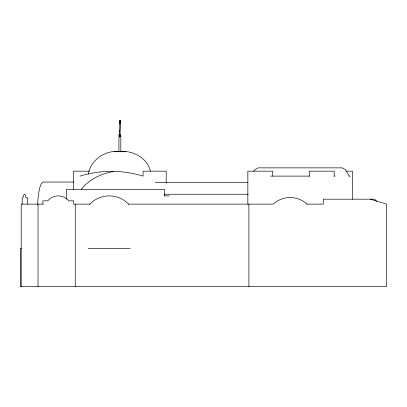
<?xml version="1.0" encoding="UTF-8"?>
<svg xmlns="http://www.w3.org/2000/svg" width="407" height="407" viewBox="0 0 407 407"><rect width="100%" height="100%" fill="white"/><g stroke="black" fill="none" stroke-linecap="round" stroke-linejoin="round"><path stroke-width="0.61" d="M37.612 204.131L38.339 195.319L39.591 188.227L41.224 183.633L43.061 182.041L73.728 182.041M88.294 174.298C90.547 160.043 104.721 150.417 118.758 151.384M253.805 171.5L254.996 169.531L258.109 167.867L342.185 167.867L345.299 169.531L349.272 176.109M81.268 189.296C89.321 179.324 101.14 173.514 113.655 171.54M79.996 176.109C100.463 169.785 122.593 169.785 143.055 176.109L143.055 171.164L166.198 171.164L166.198 183.043M114.087 151.831L120.36 151.384L122.293 151.831L118.391 151.384M89.586 171.164L73.53 171.164L73.53 189.545M346.159 171.164L352.447 171.164L352.447 199.186M270.487 176.109L309.813 176.109M333.832 176.109L335.098 176.109M348.947 176.109L350.203 176.109M155.332 182.57L247.965 182.57M164.133 194.241L248.199 194.241M164.24 195.889L169.246 195.889M43.244 204.131L21.205 204.131L21.205 286.548M90.349 204.131L73.611 204.131L73.611 200.834L68.763 200.834A14.082 13.813 -90 0 0 47.741 200.834L42.893 200.834L42.893 204.131M128.23 204.131L273.148 204.131A26.012 25.519 -90 0 1 307.102 204.131M306.639 204.131L323.27 204.131L323.27 199.186L374.735 199.186L376.684 201.429M21.576 248.636L20.35 248.636L20.35 286.548L386.65 286.548L386.65 204.131L370.36 199.186M88.192 248.636L130.23 248.636M120.965 151.384C133.684 150.661 147.482 158.364 150.473 171.281M125.636 151.831L120.823 151.384L120.823 136.966L120.645 134.697L120.192 136.66L120.075 130.321L120.62 120.452L120.065 123.779L119.948 120.803L119.841 123.265L119.236 120.569L119.271 121.612A7.504 1.46 90 0 0 119.444 123.896L119.806 125.849L119.836 131.283L119.683 130.596L119.577 137.139L119.129 134.325L118.986 134.793L118.905 151.384M334.172 176.109L334.172 171.164L309.289 171.164L309.289 176.109M272.731 176.109L272.731 171.164L247.848 171.164L247.848 204.131M248.891 204.131L248.891 286.548M164.438 195.889L164.438 189.296L66.478 189.296L66.478 199.186M75.259 204.131L75.259 286.548M38.039 204.131L38.039 286.548M27.615 204.131L27.615 197.863L26.012 197.863A10.445 2.03 90 0 0 22.934 197.863L22.166 197.863L22.166 204.131M89.81 204.131A27.859 27.325 -90 0 1 128.617 204.131"/></g></svg>
